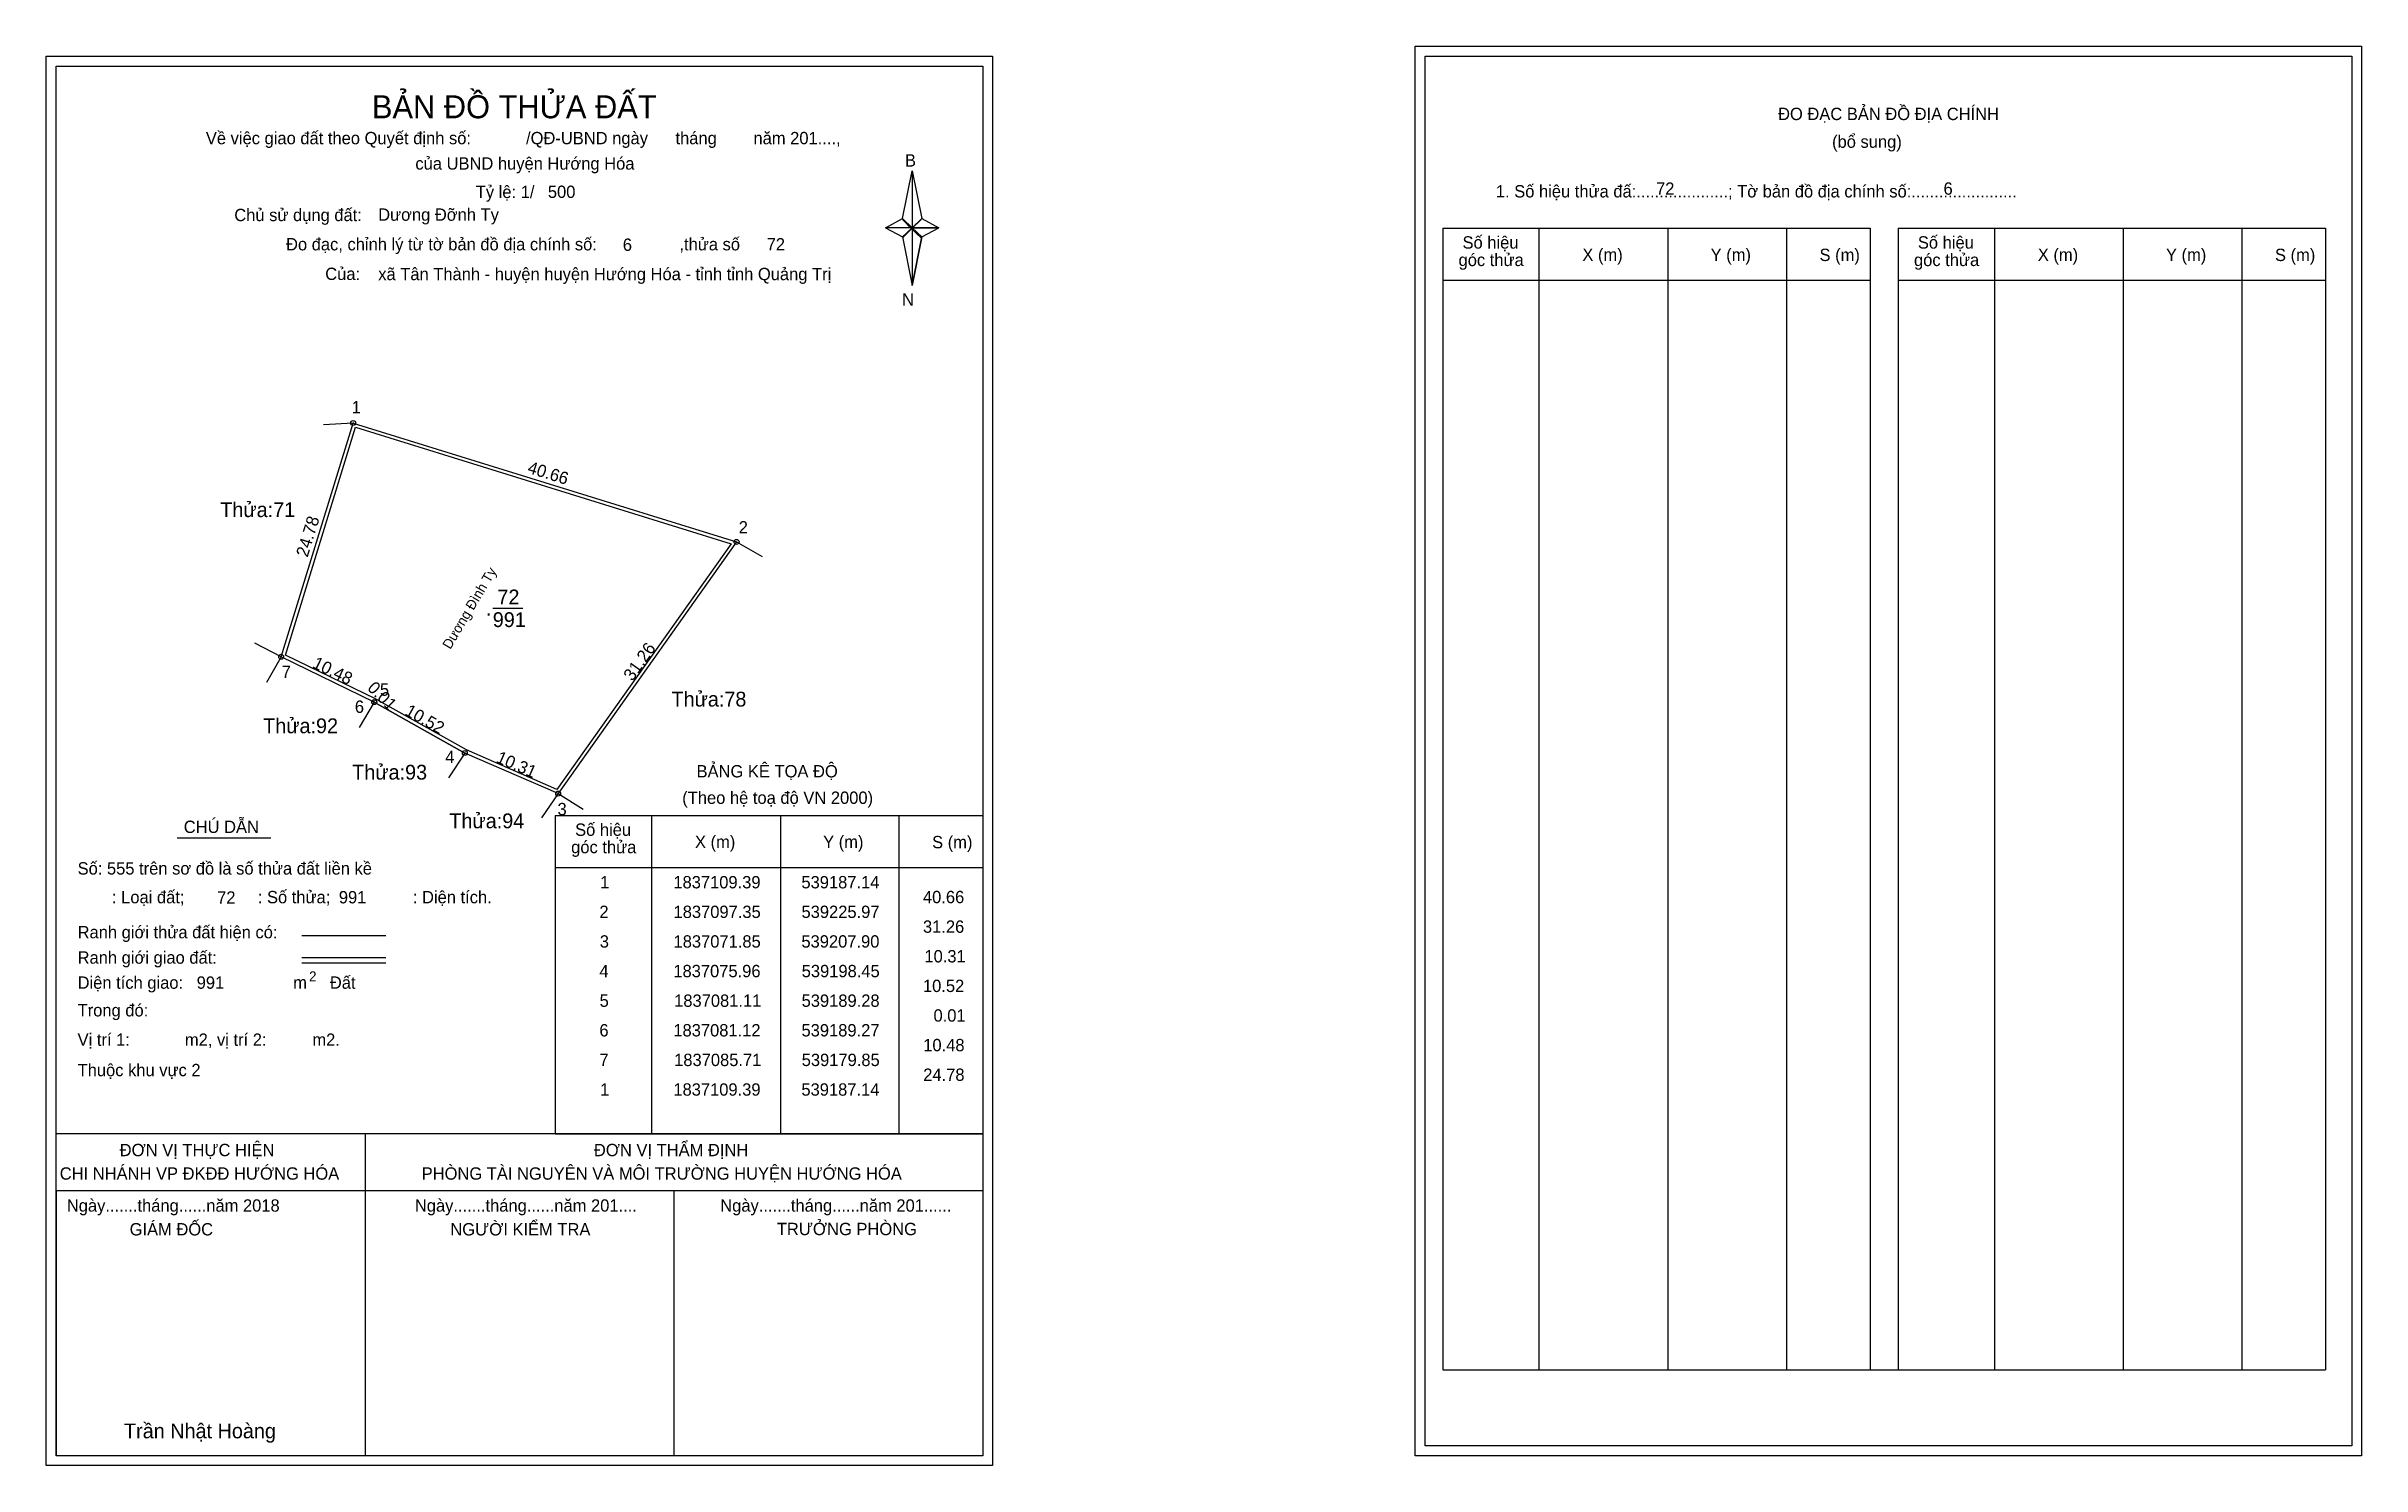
# Model space of a CAD drawing. Extents: x 539156 to 539391, y 1837004 to 1837148.
import ezdxf

# ---------------------------------------------------------------- set-up
doc = ezdxf.new("R2010")
doc.units = 0
for name, color, linetype in [('Level 1', 7, 'Continuous'), ('Level 10', 7, 'Continuous'), ('Level 11', 7, 'Continuous'), ('Level 13', 7, 'Continuous'), ('Level 27', 7, 'Continuous'), ('Level 28', 7, 'Continuous'), ('Level 3', 7, 'Continuous'), ('Level 36', 7, 'Continuous'), ('Level 49', 7, 'Continuous'), ('Level 5', 7, 'Continuous'), ('Level 53', 7, 'Continuous'), ('Level 55', 7, 'Continuous'), ('Level 6', 7, 'Continuous'), ('Level 63', 7, 'Continuous'), ('Level 9', 7, 'Continuous')]:
    doc.layers.add(name, color=color, linetype=linetype)

msp = doc.modelspace()

# ---------------------------------------------------------------- linework, layer by layer
at = {"layer": 'Level 1'}
for p, q in [((539295.72, 1837146.55), (539295.72, 1837146.55)), ((539157.06, 1837145.55), (539157.06, 1837145.55)), ((539242.77, 1837130.11), (539243.76, 1837134.93)), ((539243.76, 1837134.93), (539243.76, 1837129.17)), ((539243.76, 1837134.93), (539244.74, 1837130.11)), ((539241.05, 1837129.17), (539242.77, 1837130.11)), ((539242.77, 1837130.11), (539243.76, 1837129.17)), ((539244.74, 1837130.11), (539243.76, 1837129.17)), ((539243.68, 1837129.06), (539242.77, 1837130)), ((539243.76, 1837129.17), (539242.77, 1837128.25)), ((539243.68, 1837129.06), (539242.77, 1837128.14)), ((539242.77, 1837128.14), (539243.68, 1837129.06)), ((539242.77, 1837128.25), (539243.76, 1837123.32)), ((539244.67, 1837130), (539243.68, 1837129.06)), ((539243.68, 1837129.06), (539244.67, 1837130)), ((539244.67, 1837128.14), (539243.68, 1837129.06)), ((539243.76, 1837129.17), (539243.76, 1837123.32)), ((539243.76, 1837129.17), (539246.46, 1837129.17)), ((539243.76, 1837129.17), (539244.74, 1837128.25)), ((539244.74, 1837128.25), (539243.76, 1837123.32)), ((539244.74, 1837128.25), (539246.46, 1837129.17)), ((539297.49, 1837129.13), (539340.79, 1837129.13)), ((539307.28, 1837013.49), (539307.28, 1837129.13)), ((539320.32, 1837013.49), (539320.32, 1837129.13)), ((539332.31, 1837129.13), (539332.31, 1837013.49)), ((539340.79, 1837129.13), (539340.79, 1837013.49)), ((539343.62, 1837129.13), (539386.92, 1837129.13)), ((539353.41, 1837013.49), (539353.41, 1837129.13)), ((539366.45, 1837013.49), (539366.45, 1837129.13)), ((539378.43, 1837129.13), (539378.43, 1837013.49)), ((539386.92, 1837129.13), (539386.92, 1837013.49)), ((539297.49, 1837123.86), (539340.79, 1837123.86)), ((539343.62, 1837123.86), (539386.92, 1837123.86)), ((539207.61, 1837069.64), (539250.91, 1837069.64)), ((539217.4, 1837037.38), (539217.4, 1837069.64)), ((539230.44, 1837037.38), (539230.44, 1837069.64)), ((539242.42, 1837069.64), (539242.42, 1837037.38)), ((539207.61, 1837064.38), (539250.91, 1837064.38)), ((539181.95, 1837057.48), (539190.46, 1837057.48)), ((539181.95, 1837055.26), (539190.46, 1837055.26)), ((539181.95, 1837054.71), (539190.46, 1837054.71)), ((539210.47, 1837037.38), (539157.06, 1837037.38)), ((539250.91, 1837037.38), (539198.49, 1837037.38)), ((539207.61, 1837037.38), (539250.91, 1837037.38)), ((539250.91, 1837031.6), (539157.06, 1837031.6)), ((539157.06, 1837004.77), (539157.06, 1837031.6)), ((539297.49, 1837013.49), (539386.92, 1837013.49)), ((539250.91, 1837004.77), (539250.91, 1837004.77)), ((539389.57, 1837005.77), (539389.57, 1837005.77))]:
    msp.add_line(p, q, dxfattribs=at)
for points in [[(539242.77, 1837130.11), (539243.76, 1837134.93), (539243.76, 1837129.17)], [(539243.76, 1837129.17), (539244.74, 1837130.11), (539246.46, 1837129.17)], [(539241.05, 1837129.17), (539242.77, 1837128.25), (539243.76, 1837129.17)], [(539243.76, 1837129.17), (539243.76, 1837123.32), (539244.74, 1837128.25)]]:
    msp.add_lwpolyline(points, close=True, dxfattribs=at)
at = {"layer": 'Level 10'}
for p, q in [((539187.14, 1837109.39), (539225.97, 1837097.35)), ((539189.27, 1837081.12), (539189.28, 1837081.11)), ((539189.28, 1837081.11), (539198.45, 1837075.96))]:
    msp.add_line(p, q, dxfattribs=at)
for points in [[(539207.9, 1837071.85), (539198.45, 1837075.96), (539189.28, 1837081.11), (539189.27, 1837081.12), (539179.85, 1837085.71), (539187.14, 1837109.39), (539225.97, 1837097.35)], [(539207.78, 1837072.28), (539198.61, 1837076.27), (539189.49, 1837081.39), (539189.48, 1837081.41), (539180.27, 1837085.89), (539187.37, 1837108.96), (539225.41, 1837097.16)]]:
    msp.add_lwpolyline(points, close=True, dxfattribs=at)
at = {"layer": 'Level 11'}
for centre in [(539187.14, 1837109.39), (539225.97, 1837097.35), (539179.85, 1837085.71), (539189.27, 1837081.12), (539189.28, 1837081.11), (539198.45, 1837075.96), (539207.9, 1837071.85), (539207.9, 1837071.85)]:
    msp.add_circle(centre, 0.25, dxfattribs=at)
at = {"layer": 'Level 27'}
for p, q in [((539187.14, 1837109.39), (539184.14, 1837109.22)), ((539225.97, 1837097.35), (539228.58, 1837095.87)), ((539179.85, 1837085.71), (539177.19, 1837087.09)), ((539179.85, 1837085.71), (539178.37, 1837083.1)), ((539189.27, 1837081.12), (539187.74, 1837078.54)), ((539198.45, 1837075.96), (539196.81, 1837073.45)), ((539207.9, 1837071.85), (539206.2, 1837069.38)), ((539207.9, 1837071.85), (539210.45, 1837070.27))]:
    msp.add_line(p, q, dxfattribs=at)
at = {"layer": 'Level 3'}
for p, q in [((539297.49, 1837129.13), (539297.49, 1837013.49)), ((539343.62, 1837129.13), (539343.62, 1837013.49)), ((539207.61, 1837069.64), (539207.61, 1837037.38))]:
    msp.add_line(p, q, dxfattribs=at)
at = {"layer": 'Level 5'}
for p, q in [((539169.32, 1837067.36), (539178.79, 1837067.36)), ((539188.34, 1837037.38), (539188.34, 1837004.77)), ((539157.06, 1837031.6), (539157.06, 1837004.77)), ((539157.06, 1837031.6), (539157.06, 1837004.77)), ((539219.63, 1837031.6), (539219.63, 1837004.77))]:
    msp.add_line(p, q, dxfattribs=at)
at = {"layer": 'Level 63'}
for points in [[(539156.06, 1837146.55), (539251.91, 1837146.55), (539251.91, 1837003.77), (539156.06, 1837003.77)], [(539294.72, 1837147.55), (539390.57, 1837147.55), (539390.57, 1837004.77), (539294.72, 1837004.77)], [(539295.72, 1837146.55), (539389.57, 1837146.55), (539389.57, 1837005.77), (539295.72, 1837005.77)], [(539157.06, 1837145.55), (539250.91, 1837145.55), (539250.91, 1837004.77), (539157.06, 1837004.77)]]:
    msp.add_lwpolyline(points, close=True, dxfattribs=at)
at = {"layer": 'Level 9'}
msp.add_line((539201.28, 1837090.62), (539204.34, 1837090.62), dxfattribs=at)

# ---------------------------------------------------------------- texts
at = {"layer": 'Level 1'}
for s, height, p in [('BẢN ĐỒ THỬA ĐẤT', 2.3328, (539189.04, 1837140.26)), ('ĐO ĐẠC BẢN ĐỒ ĐỊA CHÍNH', 1.25, (539331.46, 1837140.08)), ('Về việc giao đất theo Quyết định số:            /QĐ-UBND ngày      tháng        năm 201....,      ', 1.25, (539172.22, 1837137.63)), ('(bổ sung)', 1.25, (539336.93, 1837137.27)), ('của UBND huyện Hướng Hóa', 1.25, (539193.44, 1837135.06)), ('B', 1.25, (539243.03, 1837135.37)), ('1. Số hiệu thửa đấ:....................; Tờ bản đồ địa chính số:.......................', 1.25, (539302.88, 1837132.24)), ('Chủ sử dụng đất:', 1.25, (539175.1, 1837129.84)), ('Đo đạc, chỉnh lý từ tờ bản đồ địa chính số:                  ,thửa số                 ', 1.25, (539180.34, 1837126.88)), ('Số hiệu', 1.25, (539299.5, 1837127.06)), ('Số hiệu', 1.25, (539345.62, 1837127.06)), ('góc thửa', 1.25, (539299.1, 1837125.29)), ('X (m)', 1.25, (539311.64, 1837125.82)), ('Y (m)', 1.25, (539324.63, 1837125.82)), ('S (m)', 1.25, (539335.66, 1837125.8)), ('góc thửa', 1.25, (539345.23, 1837125.29)), ('X (m)', 1.25, (539357.77, 1837125.82)), ('Y (m)', 1.25, (539370.75, 1837125.82)), ('S (m)', 1.25, (539381.79, 1837125.8)), ('Của:', 1.25, (539184.31, 1837123.88)), ('N', 1.25, (539242.73, 1837121.29)), ('BẢNG KÊ TỌA ĐỘ', 1.25, (539221.92, 1837073.49)), ('(Theo hệ toạ độ VN 2000)', 1.25, (539220.47, 1837070.81)), ('CHÚ DẪN', 1.25, (539169.98, 1837067.86)), ('góc thửa', 1.25, (539209.22, 1837065.81)), ('Số hiệu', 1.25, (539209.62, 1837067.57)), ('X (m)', 1.25, (539221.76, 1837066.34)), ('Y (m)', 1.25, (539234.74, 1837066.34)), ('S (m)', 1.25, (539245.78, 1837066.31)), ('Số: 555 trên sơ đồ là số thửa đất liền kề', 1.25, (539159.23, 1837063.65)), (': Loại đất;                : Số thửa;                  : Diện tích.', 1.25, (539162.71, 1837060.74)), ('Ranh giới thửa đất hiện có:', 1.25, (539159.23, 1837057.19)), ('Ranh giới giao đất:', 1.25, (539159.23, 1837054.62)), ('Diện tích giao:                                Đất ', 1.25, (539159.23, 1837052.08)), ('m', 1.25, (539181.07, 1837052.09)), ('2', 1, (539182.68, 1837052.84)), ('Trong đó: ', 1.25, (539159.23, 1837049.28)), ('Vị trí 1:            m2, vị trí 2:          m2.', 1.25, (539159.23, 1837046.3)), ('Thuộc khu vực 2', 1.25, (539159.23, 1837043.22)), ('ĐƠN VỊ THỰC HIỆN', 1.25, (539163.49, 1837035.12)), ('ĐƠN VỊ THẨM ĐỊNH', 1.25, (539211.52, 1837035.12)), ('CHI NHÁNH VP ĐKĐĐ HƯỚNG HÓA', 1.25, (539157.42, 1837032.74)), ('PHÒNG TÀI NGUYÊN VÀ MÔI TRƯỜNG HUYỆN HƯỚNG HÓA', 1.25, (539194.08, 1837032.74)), ('Ngày.......tháng......năm 2018', 1.25, (539158.14, 1837029.5)), ('Ngày.......tháng......năm 201....', 1.25, (539193.39, 1837029.5)), ('Ngày.......tháng......năm 201......', 1.25, (539224.32, 1837029.5)), ('GIÁM ĐỐC', 1.25, (539164.5, 1837027.09)), ('NGƯỜI KIỂM TRA', 1.25, (539196.98, 1837027.09)), ('TRƯỞNG PHÒNG', 1.25, (539230.05, 1837027.12)), ('Trần Nhật Hoàng', 1.5, (539163.93, 1837006.54))]:
    msp.add_text(s, height=height, dxfattribs=at).set_placement(p)
at = {"layer": 'Level 11'}
msp.add_text('Tỷ lệ: 1/', height=1.25, dxfattribs=at).set_placement((539199.56, 1837132.18))
at = {"layer": 'Level 13'}
for s, p in [('991', (539201.28, 1837088.72)), ('72', (539201.75, 1837091.02)), ('.', (539200.58, 1837089.87))]:
    msp.add_text(s, height=1.5, dxfattribs=at).set_placement(p)
at = {"layer": 'Level 28'}
msp.add_text('Dương Đình Ty', height=1, rotation=59.3743, dxfattribs=at).set_placement((539196.98, 1837086.4))
at = {"layer": 'Level 36'}
for s, p in [('Thửa:71', (539173.68, 1837099.86)), ('Thửa:78', (539219.38, 1837080.67)), ('Thửa:92', (539178.02, 1837077.97)), ('Thửa:93', (539187.04, 1837073.27)), ('Thửa:94', (539196.88, 1837068.34))]:
    msp.add_text(s, height=1.5, dxfattribs=at).set_placement(p)
at = {"layer": 'Level 49'}
for s, rotation, p in [('40.66', 342.7774, (539204.72, 1837104.36)), ('24.78', 72.8994, (539182.52, 1837095.73)), ('10.48', 334.0218, (539182.92, 1837084.66)), ('31.26', 54.6744, (539215.43, 1837083.17)), ('0.01', 315, (539188.5, 1837082.46)), ('10.52', 330.6808, (539192.28, 1837079.88)), ('10.31', 336.4948, (539201.53, 1837075.06))]:
    msp.add_text(s, height=1.25, rotation=rotation, dxfattribs=at).set_placement(p)
at = {"layer": 'Level 53'}
for s, p in [('1', (539212.16, 1837062.25)), ('1837109.39', (539219.57, 1837062.25)), ('539187.14', (539232.54, 1837062.25)), ('2', (539212.08, 1837059.25)), ('1837097.35', (539219.59, 1837059.25)), ('539225.97', (539232.55, 1837059.25)), ('40.66', (539244.85, 1837060.75)), ('3', (539212.12, 1837056.25)), ('1837071.85', (539219.59, 1837056.25)), ('539207.90', (539232.54, 1837056.25)), ('31.26', (539244.85, 1837057.75)), ('10.31', (539245, 1837054.75)), ('4', (539212.08, 1837053.25)), ('1837075.96', (539219.57, 1837053.25)), ('539198.45', (539232.57, 1837053.25)), ('10.52', (539244.85, 1837051.75)), ('5', (539212.1, 1837050.25)), ('1837081.11', (539219.65, 1837050.25)), ('539189.28', (539232.56, 1837050.25)), ('6', (539212.08, 1837047.25)), ('1837081.12', (539219.57, 1837047.25)), ('539189.27', (539232.55, 1837047.25)), ('0.01', (539245.92, 1837048.75)), ('10.48', (539244.88, 1837045.75)), ('7', (539212.08, 1837044.25)), ('1837085.71', (539219.65, 1837044.25)), ('539179.85', (539232.57, 1837044.25)), ('24.78', (539244.88, 1837042.75)), ('1', (539212.16, 1837041.25)), ('1837109.39', (539219.57, 1837041.25)), ('539187.14', (539232.54, 1837041.25))]:
    msp.add_text(s, height=1.25, dxfattribs=at).set_placement(p)
at = {"layer": 'Level 55'}
for s, height, p in [('1', 0.2, (539187.08, 1837109.39)), ('71', 0.055, (539187.1, 1837109.34)), ('2', 0.2, (539225.91, 1837097.35)), ('78', 0.055, (539225.94, 1837097.3)), ('78', 0.055, (539225.94, 1837097.3)), ('7', 0.2, (539179.78, 1837085.71)), ('92', 0.055, (539179.81, 1837085.66)), ('71', 0.055, (539179.81, 1837085.66)), ('6', 0.2, (539189.2, 1837081.12)), ('5', 0.2, (539189.22, 1837081.11)), ('92', 0.055, (539189.23, 1837081.06)), ('93', 0.055, (539189.23, 1837081.06)), ('93', 0.055, (539189.24, 1837081.05)), ('4', 0.2, (539198.38, 1837075.96)), ('94', 0.055, (539198.41, 1837075.91)), ('94', 0.055, (539198.41, 1837075.91)), ('93', 0.055, (539198.41, 1837075.91)), ('3', 0.2, (539207.84, 1837071.85)), ('94', 0.055, (539207.86, 1837071.79)), ('94', 0.055, (539207.86, 1837071.79)), ('78', 0.055, (539207.86, 1837071.79)), ('78', 0.055, (539207.86, 1837071.79))]:
    msp.add_text(s, height=height, dxfattribs=at).set_placement(p)
at = {"layer": 'Level 6'}
for s, p in [('500', (539206.86, 1837132.19)), ('72', (539319.1, 1837132.51)), ('6', (539348.22, 1837132.52)), ('Dương Đỡnh Ty', (539189.67, 1837129.88)), ('6', (539214.45, 1837126.83)), ('72', (539229.02, 1837126.87)), ('xã Tân Thành - huyện huyện Hướng Hóa - tỉnh tỉnh Quảng Trị', (539189.68, 1837123.86)), ('72', (539173.36, 1837060.7)), ('991', (539185.69, 1837060.73)), ('991', (539171.29, 1837052.08))]:
    msp.add_text(s, height=1.25, dxfattribs=at).set_placement(p)
at = {"layer": 'Level 9'}
for s, p in [('1', (539186.98, 1837110.36)), ('2', (539226.19, 1837098.2)), ('7', (539179.9, 1837083.56)), ('6', (539187.31, 1837080.03)), ('5', (539189.85, 1837081.76)), ('4', (539196.47, 1837074.95)), ('3', (539207.84, 1837069.66))]:
    msp.add_text(s, height=1.25, dxfattribs=at).set_placement(p)

doc.saveas('drawing.dxf')
